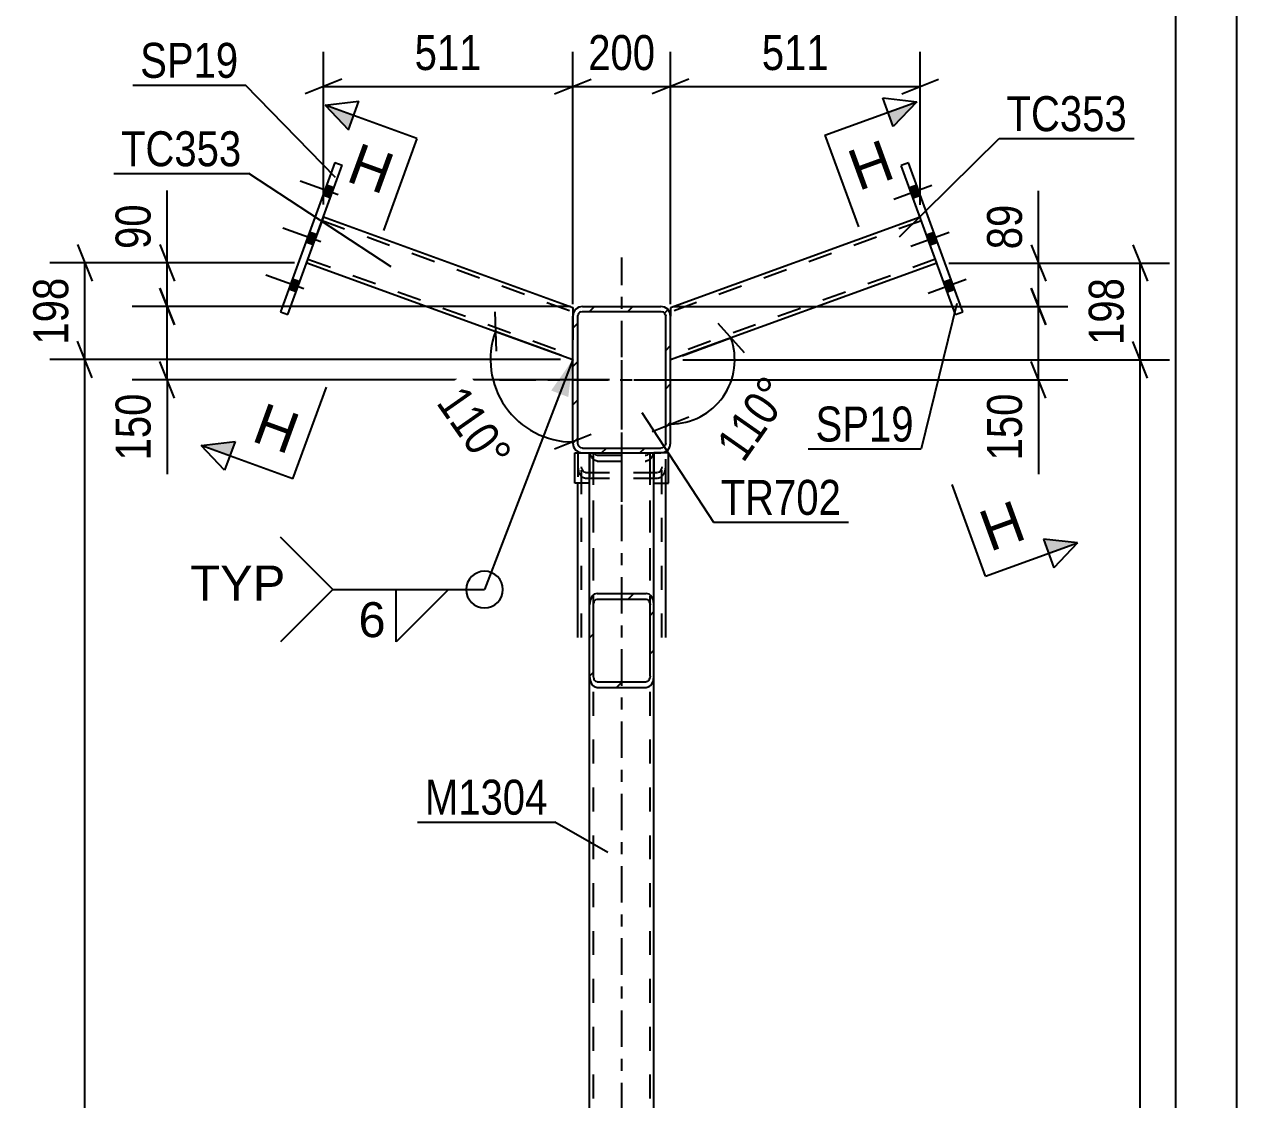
# Model space of a CAD drawing. Header units: millimetres. Extents: x -55 to 786, y -436 to 158.
# Drawn here: x 686.2 to 785.5, y -257.5 to -169.4 of the extents above; entities that cross this region are included whole.
import ezdxf

# ---------------------------------------------------------------- set-up
doc = ezdxf.new("R2010")
doc.units = ezdxf.units.MM
doc.linetypes.add('DXK_LINE_DOT2', pattern=[3.9198, 1.9599, -1.9599])
doc.linetypes.add('DXK_LINE_DOT3', pattern=[5.9187, 2.979, -0.9799, 0.9799, -0.9799])
doc.styles.add('Arial', font='ARIAL.TTF', dxfattribs={"height": 0.2})
doc.styles.add('Arial Narrow', font='ARIALN.TTF', dxfattribs={"height": 0.2})

# ---------------------------------------------------------------- blocks, each defined once
blk = doc.blocks.new('Unknown-761543994-1163')
at = {"color": 5, "linetype": 'Continuous'}
for p, q in [((785.505, -435.643), (785.505, 158.357)), ((780.505, -430.643), (780.505, 153.357))]:
    blk.add_line(p, q, dxfattribs=at)
blk = doc.blocks.new('Part-761543994-3518 - 3515')
at = {"linetype": 'Continuous'}
h = blk.add_hatch(dxfattribs=at)
h.set_pattern_fill('', scale=0.7, style=0, pattern_type=0)
h.set_pattern_definition([(45, (732.4957, -222.8014), (-1.57154, 1.57154), [])])
h.paths.add_polyline_path([(732.496, -216.963), (732.496, -222.801), (732.544, -223.159), (732.683, -223.462), (732.891, -223.665), (733.136, -223.736), (737.136, -223.736), (737.381, -223.665), (737.588, -223.462), (737.727, -223.159), (737.776, -222.801), (737.776, -216.963), (737.727, -216.605), (737.588, -216.302), (737.381, -216.1), (737.136, -216.028), (733.136, -216.028), (732.891, -216.1), (732.683, -216.302), (732.544, -216.605)])
h.paths.add_polyline_path([(732.909, -216.632), (733.013, -216.531), (733.136, -216.496), (737.136, -216.496), (737.258, -216.531), (737.362, -216.632), (737.431, -216.784), (737.456, -216.963), (737.456, -222.801), (737.431, -222.98), (737.362, -223.132), (737.258, -223.233), (737.136, -223.269), (733.136, -223.269), (733.013, -223.233), (732.909, -223.132), (732.84, -222.98), (732.816, -222.801), (732.816, -216.963), (732.84, -216.784)])
at = {"color": 2, "linetype": 'Continuous'}
for p, q in [((732.496, -216.963), (732.496, -204.521)), ((737.776, -216.963), (737.776, -204.521)), ((733.136, -216.028), (732.891, -216.1)), ((733.136, -216.028), (737.136, -216.028)), ((737.381, -216.1), (737.136, -216.028)), ((732.544, -216.605), (732.496, -216.963)), ((732.496, -222.801), (732.496, -216.963)), ((732.816, -216.963), (732.84, -216.784)), ((732.816, -222.801), (732.816, -216.963)), ((733.013, -216.531), (733.136, -216.496)), ((733.136, -216.496), (737.136, -216.496)), ((737.136, -216.496), (737.258, -216.531)), ((737.431, -216.784), (737.456, -216.963)), ((737.456, -222.801), (737.456, -216.963)), ((737.776, -216.963), (737.727, -216.605)), ((737.776, -222.801), (737.776, -216.963)), ((732.496, -222.801), (732.544, -223.159)), ((732.84, -222.98), (732.816, -222.801)), ((733.136, -223.269), (733.013, -223.233)), ((733.136, -223.269), (737.136, -223.269)), ((737.258, -223.233), (737.136, -223.269)), ((737.456, -222.801), (737.431, -222.98)), ((737.727, -223.159), (737.776, -222.801)), ((732.891, -223.665), (733.136, -223.736)), ((733.136, -223.736), (737.136, -223.736)), ((737.136, -223.736), (737.381, -223.665))]:
    blk.add_line(p, q, dxfattribs=at)
at = {"color": 7, "linetype": 'DXK_LINE_DOT2'}
for p, q in [((732.496, -204.521), (737.776, -204.521)), ((732.544, -204.605), (732.533, -204.521)), ((732.816, -222.801), (732.816, -204.521)), ((732.883, -204.521), (732.909, -204.578)), ((737.362, -204.578), (737.388, -204.521)), ((737.456, -222.801), (737.456, -204.521)), ((737.738, -204.521), (737.727, -204.605)), ((733.136, -205.182), (732.891, -205.111)), ((732.909, -204.578), (733.013, -204.679)), ((733.013, -204.679), (733.136, -204.715)), ((733.136, -204.715), (737.136, -204.715)), ((733.136, -205.182), (737.136, -205.182)), ((737.136, -204.715), (737.258, -204.679)), ((737.381, -205.111), (737.136, -205.182)), ((737.258, -204.679), (737.362, -204.578)), ((732.496, -222.801), (732.496, -216.963)), ((737.776, -222.801), (737.776, -216.963))]:
    blk.add_line(p, q, dxfattribs=at)
for centre, start, end in [((733.372, -204.41), 193.29492, 235.53358), ((736.899, -204.41), 304.46642, 346.70508)]:
    blk.add_arc(centre, 0.85, start, end, dxfattribs=at)
at = {"color": 2, "linetype": 'Continuous'}
for centre, radius, start, end in [((733.372, -216.801), 0.85, 124.46642, 166.70508), ((736.899, -216.801), 0.85, 13.29492, 55.53358), ((733.254, -216.882), 0.425, 124.46642, 166.70508), ((737.018, -216.882), 0.425, 13.29492, 55.53358), ((733.372, -222.963), 0.85, 193.29492, 235.53358), ((733.254, -222.882), 0.425, 193.29492, 235.53358), ((737.018, -222.882), 0.425, 304.46642, 346.70508), ((736.899, -222.963), 0.85, 304.46642, 346.70508)]:
    blk.add_arc(centre, radius, start, end, dxfattribs=at)
blk = doc.blocks.new('Bolt-761543994-3527 - 3515')
at = {"linetype": 'Continuous'}
for points in [[(711.271, -183.619), (711.572, -182.792), (710.97, -182.573), (710.669, -183.4)], [(711.271, -183.619), (711.572, -182.792), (710.97, -182.573), (710.669, -183.4)], [(711.271, -183.619), (711.572, -182.792), (710.97, -182.573), (710.669, -183.4)], [(709.869, -187.471), (710.17, -186.645), (709.568, -186.426), (709.267, -187.253)], [(709.869, -187.471), (710.17, -186.645), (709.568, -186.426), (709.267, -187.253)], [(708.466, -191.324), (708.767, -190.497), (708.166, -190.278), (707.865, -191.105)], [(708.466, -191.324), (708.767, -190.497), (708.166, -190.278), (707.865, -191.105)], [(708.466, -191.324), (708.767, -190.497), (708.166, -190.278), (707.865, -191.105)]]:
    blk.add_hatch(color=1, dxfattribs=at).paths.add_polyline_path(points)
at = {"color": 1, "linetype": 'Continuous'}
for p, q in [((711.91, -183.383), (708.79, -182.248)), ((711.91, -183.383), (708.79, -182.248)), ((711.91, -183.383), (708.79, -182.248)), ((711.572, -182.792), (710.97, -182.573)), ((711.572, -182.792), (710.97, -182.573)), ((711.572, -182.792), (710.97, -182.573)), ((711.271, -183.619), (710.669, -183.4)), ((711.271, -183.619), (710.669, -183.4)), ((711.271, -183.619), (710.669, -183.4)), ((710.508, -187.236), (707.388, -186.1)), ((710.508, -187.236), (707.388, -186.1)), ((710.17, -186.645), (709.568, -186.426)), ((710.17, -186.645), (709.568, -186.426)), ((709.869, -187.471), (709.267, -187.253)), ((709.869, -187.471), (709.267, -187.253)), ((709.105, -191.089), (705.986, -189.953)), ((709.105, -191.089), (705.986, -189.953)), ((709.105, -191.089), (705.986, -189.953)), ((708.767, -190.497), (708.166, -190.278)), ((708.767, -190.497), (708.166, -190.278)), ((708.767, -190.497), (708.166, -190.278)), ((708.466, -191.324), (707.865, -191.105)), ((708.466, -191.324), (707.865, -191.105)), ((708.466, -191.324), (707.865, -191.105))]:
    blk.add_line(p, q, dxfattribs=at)
blk = doc.blocks.new('Bolt-761543994-3528 - 3515')
at = {"linetype": 'Continuous'}
for points in [[(759.602, -183.423), (759.301, -182.596), (758.7, -182.815), (759.001, -183.642)], [(759.602, -183.423), (759.301, -182.596), (758.7, -182.815), (759.001, -183.642)], [(759.602, -183.423), (759.301, -182.596), (758.7, -182.815), (759.001, -183.642)], [(761.004, -187.276), (760.703, -186.449), (760.102, -186.668), (760.403, -187.495)], [(761.004, -187.276), (760.703, -186.449), (760.102, -186.668), (760.403, -187.495)], [(762.407, -191.129), (762.106, -190.302), (761.504, -190.52), (761.805, -191.347)], [(762.407, -191.129), (762.106, -190.302), (761.504, -190.52), (761.805, -191.347)], [(762.407, -191.129), (762.106, -190.302), (761.504, -190.52), (761.805, -191.347)]]:
    blk.add_hatch(color=1, dxfattribs=at).paths.add_polyline_path(points)
at = {"color": 1, "linetype": 'Continuous'}
for p, q in [((760.542, -182.613), (757.422, -183.748)), ((760.542, -182.613), (757.422, -183.748)), ((760.542, -182.613), (757.422, -183.748)), ((759.301, -182.596), (758.7, -182.815)), ((759.301, -182.596), (758.7, -182.815)), ((759.301, -182.596), (758.7, -182.815)), ((759.602, -183.423), (759.001, -183.642)), ((759.602, -183.423), (759.001, -183.642)), ((759.602, -183.423), (759.001, -183.642)), ((761.944, -186.466), (758.824, -187.601)), ((761.944, -186.466), (758.824, -187.601)), ((760.703, -186.449), (760.102, -186.668)), ((760.703, -186.449), (760.102, -186.668)), ((761.004, -187.276), (760.403, -187.495)), ((761.004, -187.276), (760.403, -187.495)), ((763.346, -190.318), (760.227, -191.454)), ((763.346, -190.318), (760.227, -191.454)), ((763.346, -190.318), (760.227, -191.454)), ((762.106, -190.302), (761.504, -190.52)), ((762.106, -190.302), (761.504, -190.52)), ((762.106, -190.302), (761.504, -190.52)), ((762.407, -191.129), (761.805, -191.347)), ((762.407, -191.129), (761.805, -191.347)), ((762.407, -191.129), (761.805, -191.347))]:
    blk.add_line(p, q, dxfattribs=at)
blk = doc.blocks.new('Part-761543994-3547 - 3515')
at = {"linetype": 'Continuous'}
h = blk.add_hatch(dxfattribs=at)
h.set_pattern_fill('', scale=0.7, style=0, pattern_type=0)
h.set_pattern_definition([(45, (731.1357, -203.7214), (-1.57154, 1.57154), [])])
h.paths.add_polyline_path([(731.136, -193.321), (731.136, -203.721), (731.197, -204.028), (731.37, -204.287), (731.63, -204.46), (731.936, -204.521), (738.336, -204.521), (738.642, -204.46), (738.901, -204.287), (739.075, -204.028), (739.136, -203.721), (739.136, -193.321), (739.075, -193.015), (738.901, -192.756), (738.642, -192.582), (738.336, -192.521), (731.936, -192.521), (731.63, -192.582), (731.37, -192.756), (731.197, -193.015)])
h.paths.add_polyline_path([(731.653, -193.039), (731.783, -192.952), (731.936, -192.921), (738.336, -192.921), (738.489, -192.952), (738.619, -193.039), (738.705, -193.168), (738.736, -193.321), (738.736, -203.721), (738.705, -203.874), (738.619, -204.004), (738.489, -204.091), (738.336, -204.121), (731.936, -204.121), (731.783, -204.091), (731.653, -204.004), (731.566, -203.874), (731.536, -203.721), (731.536, -193.321), (731.566, -193.168)])
at = {"color": 7, "linetype": 'DXK_LINE_DOT3'}
for p, q in [((735.136, -208.521), (735.136, -188.521)), ((725.136, -198.521), (745.136, -198.521))]:
    blk.add_line(p, q, dxfattribs=at)
at = {"color": 2, "linetype": 'Continuous'}
for p, q in [((731.936, -192.521), (731.63, -192.582)), ((731.936, -192.521), (738.336, -192.521)), ((738.642, -192.582), (738.336, -192.521)), ((731.197, -193.015), (731.136, -193.321)), ((731.136, -203.721), (731.136, -193.321)), ((731.536, -193.321), (731.566, -193.168)), ((731.536, -203.721), (731.536, -193.321)), ((731.783, -192.952), (731.936, -192.921)), ((731.936, -192.921), (738.336, -192.921)), ((738.336, -192.921), (738.489, -192.952)), ((738.705, -193.168), (738.736, -193.321)), ((738.736, -203.721), (738.736, -193.321)), ((739.136, -193.321), (739.075, -193.015)), ((739.136, -203.721), (739.136, -193.321)), ((731.136, -203.721), (731.197, -204.028)), ((731.566, -203.874), (731.536, -203.721)), ((731.63, -204.46), (731.936, -204.521)), ((731.936, -204.121), (731.783, -204.091)), ((731.936, -204.121), (738.336, -204.121)), ((731.936, -204.521), (738.336, -204.521)), ((738.489, -204.091), (738.336, -204.121)), ((738.336, -204.521), (738.642, -204.46)), ((738.736, -203.721), (738.705, -203.874)), ((739.075, -204.028), (739.136, -203.721))]:
    blk.add_line(p, q, dxfattribs=at)
for centre, radius, start, end in [((731.936, -193.321), 0.8, 112.5, 157.5), ((738.336, -193.321), 0.8, 22.5, 67.5), ((731.936, -193.321), 0.4, 112.5, 157.5), ((738.336, -193.321), 0.4, 22.5, 67.5), ((731.936, -203.721), 0.8, 202.5, 247.5), ((731.936, -203.721), 0.4, 202.5, 247.5), ((738.336, -203.721), 0.4, 292.5, 337.5), ((738.336, -203.721), 0.8, 292.5, 337.5)]:
    blk.add_arc(centre, radius, start, end, dxfattribs=at)
blk = doc.blocks.new('Part-761543994-3551 - 3515')
at = {"color": 2, "linetype": 'Continuous'}
for p, q in [((731.296, -204.521), (731.936, -204.521)), ((731.296, -206.983), (731.296, -204.521)), ((732.496, -206.983), (731.296, -206.983))]:
    blk.add_line(p, q, dxfattribs=at)
at = {"color": 7, "linetype": 'DXK_LINE_DOT2'}
for p, q in [((731.936, -204.521), (732.496, -204.521)), ((732.496, -204.521), (732.496, -206.983))]:
    blk.add_line(p, q, dxfattribs=at)
blk = doc.blocks.new('Part-761543994-3552 - 3515')
at = {"color": 7, "linetype": 'DXK_LINE_DOT2'}
for p, q in [((738.336, -204.521), (737.776, -204.521)), ((737.776, -204.521), (737.776, -206.983))]:
    blk.add_line(p, q, dxfattribs=at)
at = {"color": 2, "linetype": 'Continuous'}
for p, q in [((738.976, -204.521), (738.336, -204.521)), ((738.976, -206.983), (738.976, -204.521)), ((737.776, -206.983), (738.976, -206.983))]:
    blk.add_line(p, q, dxfattribs=at)
blk = doc.blocks.new('Part-761543994-3606 - 3515')
at = {"color": 2, "linetype": 'Continuous'}
for p, q in [((711.641, -180.731), (707.194, -192.947)), ((707.796, -193.166), (712.242, -180.95)), ((711.641, -180.731), (712.242, -180.95)), ((707.194, -192.947), (707.796, -193.166))]:
    blk.add_line(p, q, dxfattribs=at)
blk = doc.blocks.new('Part-761543994-3611 - 3515')
at = {"color": 2, "linetype": 'Continuous'}
for p, q in [((758.631, -180.754), (758.029, -180.973)), ((762.476, -193.189), (758.029, -180.973)), ((763.077, -192.97), (758.631, -180.754)), ((762.476, -193.189), (763.077, -192.97))]:
    blk.add_line(p, q, dxfattribs=at)
blk = doc.blocks.new('Part-761543994-3621 - 3515')
at = {"color": 2, "linetype": 'Continuous'}
for p, q in [((759.569, -185.202), (739.136, -192.639)), ((760.937, -188.961), (739.136, -196.896)), ((739.136, -192.639), (739.136, -193.32))]:
    blk.add_line(p, q, dxfattribs=at)
at = {"color": 7, "linetype": 'DXK_LINE_DOT2'}
for p, q in [((759.678, -185.503), (739.136, -192.979)), ((760.937, -188.961), (759.569, -185.202)), ((760.827, -188.66), (739.136, -196.555)), ((739.136, -192.639), (739.136, -192.838)), ((739.136, -196.896), (739.136, -193.32))]:
    blk.add_line(p, q, dxfattribs=at)
blk = doc.blocks.new('Part-761543994-3645 - 3515')
at = {"color": 7, "linetype": 'DXK_LINE_DOT2'}
for p, q in [((710.703, -185.179), (709.335, -188.937)), ((710.594, -185.479), (731.136, -192.956)), ((709.444, -188.637), (731.136, -196.532)), ((731.136, -193.297), (731.136, -196.872))]:
    blk.add_line(p, q, dxfattribs=at)
at = {"color": 2, "linetype": 'Continuous'}
for p, q in [((710.703, -185.179), (731.136, -192.616)), ((709.335, -188.937), (731.136, -196.872)), ((731.136, -192.616), (731.136, -193.297)), ((731.136, -193.297), (731.136, -193.321))]:
    blk.add_line(p, q, dxfattribs=at)
blk = doc.blocks.new('Part-761543994-3662 - 3515')
at = {"color": 7, "linetype": 'DXK_LINE_DOT3'}
blk.add_line((735.136, -330.121), (735.136, -194.521), dxfattribs=at)
at = {"color": 7, "linetype": 'DXK_LINE_DOT2'}
for p, q in [((732.496, -204.521), (737.776, -204.521)), ((732.496, -222.801), (732.496, -204.521)), ((732.816, -320.121), (732.816, -204.521)), ((737.456, -320.121), (737.456, -204.521)), ((737.776, -222.801), (737.776, -204.521)), ((732.496, -320.121), (732.496, -301.841)), ((737.776, -320.121), (737.776, -301.841)), ((737.776, -320.121), (732.496, -320.121))]:
    blk.add_line(p, q, dxfattribs=at)
at = {"color": 2, "linetype": 'Continuous'}
for p, q in [((732.496, -301.841), (732.496, -222.801)), ((737.776, -301.841), (737.776, -222.801))]:
    blk.add_line(p, q, dxfattribs=at)
blk = doc.blocks.new('Part-761543994-3664 - 3515')
at = {"color": 7, "linetype": 'DXK_LINE_DOT2'}
for p, q in [((731.536, -204.521), (738.736, -204.521)), ((731.536, -204.521), (731.536, -206.983)), ((731.856, -219.645), (731.856, -204.521)), ((738.416, -219.645), (738.416, -204.521)), ((738.736, -206.983), (738.736, -204.521)), ((731.536, -205.649), (731.584, -206.007)), ((731.88, -205.828), (731.856, -205.649)), ((731.931, -206.512), (732.176, -206.583)), ((732.176, -206.116), (732.053, -206.081)), ((732.176, -206.116), (738.096, -206.116)), ((738.218, -206.081), (738.096, -206.116)), ((738.096, -206.583), (738.341, -206.512)), ((738.416, -205.649), (738.391, -205.828)), ((738.687, -206.007), (738.736, -205.649)), ((732.176, -206.583), (738.096, -206.583))]:
    blk.add_line(p, q, dxfattribs=at)
at = {"color": 2, "linetype": 'Continuous'}
for p, q in [((731.536, -219.645), (731.536, -206.983)), ((738.736, -219.645), (738.736, -206.983))]:
    blk.add_line(p, q, dxfattribs=at)
at = {"color": 7, "linetype": 'DXK_LINE_DOT2'}
for centre, radius, start, end in [((732.412, -205.811), 0.85, 193.29492, 235.53358), ((732.294, -205.73), 0.425, 193.29492, 235.53358), ((737.978, -205.73), 0.425, 304.46642, 346.70508), ((737.859, -205.811), 0.85, 304.46642, 346.70508)]:
    blk.add_arc(centre, radius, start, end, dxfattribs=at)
blk = doc.blocks.new('StraightDimension-761543994-3820 - 3515')
at = {"color": 7, "linetype": 'Continuous'}
for p, q in [((731.136, -192.321), (731.136, -171.653)), ((739.136, -192.321), (739.136, -171.653)), ((729.636, -175.103), (732.636, -173.903)), ((731.136, -174.503), (739.136, -174.503)), ((740.636, -173.903), (737.636, -175.103))]:
    blk.add_line(p, q, dxfattribs=at)
at = {"color": 0}
blk.add_wipeout([(738.478, -173.753), (738.478, -169.553), (731.794, -169.553), (731.794, -173.753)], dxfattribs=at)
at = {"color": 3, "style": 'Arial Narrow'}
blk.add_text('200', height=2.8633, dxfattribs=at).set_placement((732.394, -173.153))
blk = doc.blocks.new('StraightDimension-761543994-3771 - 3515')
at = {"color": 7, "linetype": 'Continuous'}
for p, q in [((776.997, -187.461), (778.197, -190.461)), ((761.937, -188.961), (779.997, -188.961)), ((777.597, -196.896), (777.597, -188.961)), ((778.197, -198.396), (776.997, -195.396)), ((740.136, -196.896), (779.997, -196.896))]:
    blk.add_line(p, q, dxfattribs=at)
at = {"color": 0}
blk.add_wipeout([(776.847, -189.586), (772.647, -189.586), (772.647, -196.27), (776.847, -196.27)], dxfattribs=at)
at = {"color": 3, "style": 'Arial Narrow'}
blk.add_text('198', height=2.8633, rotation=90.00021, dxfattribs=at).set_placement((776.247, -195.67))
blk = doc.blocks.new('AngleDimension-761543994-3725 - 3515')
at = {"color": 7, "linetype": 'Continuous'}
for p, q in [((742.998, -193.893), (745.152, -196.302)), ((744.075, -195.098), (739.136, -196.896)), ((740.075, -196.554), (744.075, -195.098)), ((739.136, -202.152), (739.136, -196.896)), ((737.636, -202.752), (740.636, -201.552))]:
    blk.add_line(p, q, dxfattribs=at)
blk.add_arc((739.136, -196.896), 5.256, 270, 20.00005, dxfattribs=at)
at = {"color": 0}
blk.add_wipeout([(749.996, -199.442), (746.555, -197.033), (741.802, -203.821), (745.242, -206.23)], dxfattribs=at)
at = {"color": 3, "style": 'Arial Narrow'}
blk.add_text('110°', height=2.8633, rotation=54.99822, dxfattribs=at).set_placement((745.095, -205.394))
blk = doc.blocks.new('StraightDimension-761543994-3729 - 3515')
at = {"color": 7, "linetype": 'Continuous'}
for p, q in [((697.899, -188.937), (697.899, -183.031)), ((697.899, -188.937), (697.899, -183.031)), ((697.299, -187.437), (698.499, -190.437)), ((708.335, -188.937), (695.049, -188.937)), ((697.899, -192.521), (697.899, -188.937)), ((698.499, -194.021), (697.299, -191.021)), ((730.936, -192.521), (695.049, -192.521))]:
    blk.add_line(p, q, dxfattribs=at)
at = {"color": 0}
blk.add_wipeout([(697.149, -183.556), (692.949, -183.556), (692.949, -188.412), (697.149, -188.412)], dxfattribs=at)
at = {"color": 3, "style": 'Arial Narrow'}
blk.add_text('90', height=2.8633, rotation=90.00021, dxfattribs=at).set_placement((696.549, -187.812))
blk = doc.blocks.new('StraightDimension-761543994-3938 - 3515')
at = {"color": 7, "linetype": 'Continuous'}
for p, q in [((690.556, -187.437), (691.756, -190.437)), ((708.335, -188.937), (688.306, -188.937)), ((691.156, -196.872), (691.156, -188.937)), ((691.756, -198.372), (690.556, -195.372)), ((730.136, -196.872), (688.306, -196.872))]:
    blk.add_line(p, q, dxfattribs=at)
at = {"color": 0}
blk.add_wipeout([(690.406, -189.563), (686.206, -189.563), (686.206, -196.247), (690.406, -196.247)], dxfattribs=at)
at = {"color": 3, "style": 'Arial Narrow'}
blk.add_text('198', height=2.8633, rotation=90.00021, dxfattribs=at).set_placement((689.806, -195.647))
blk = doc.blocks.new('StraightDimension-761543994-3746 - 3515')
at = {"color": 7, "linetype": 'Continuous'}
for p, q in [((697.299, -191.021), (698.499, -194.021)), ((730.936, -192.521), (695.049, -192.521)), ((697.899, -198.521), (697.899, -192.521)), ((698.499, -200.021), (697.299, -197.021)), ((734.136, -198.521), (695.049, -198.521)), ((697.899, -198.521), (697.899, -206.256)), ((697.899, -198.521), (697.899, -206.256))]:
    blk.add_line(p, q, dxfattribs=at)
at = {"color": 0}
blk.add_wipeout([(697.149, -199.046), (692.949, -199.046), (692.949, -205.731), (697.149, -205.731)], dxfattribs=at)
at = {"color": 3, "style": 'Arial Narrow'}
blk.add_text('150', height=2.8633, rotation=90.00021, dxfattribs=at).set_placement((696.549, -205.131))
blk = doc.blocks.new('StraightDimension-761543994-3679 - 3515')
at = {"color": 7, "linetype": 'Continuous'}
for p, q in [((768.668, -191.021), (769.868, -194.021)), ((739.336, -192.521), (771.668, -192.521)), ((769.268, -198.521), (769.268, -192.521)), ((769.868, -200.021), (768.668, -197.021)), ((736.136, -198.521), (771.668, -198.521)), ((769.268, -198.521), (769.268, -206.256)), ((769.268, -198.521), (769.268, -206.256))]:
    blk.add_line(p, q, dxfattribs=at)
at = {"color": 0}
blk.add_wipeout([(768.518, -199.046), (764.318, -199.046), (764.318, -205.731), (768.518, -205.731)], dxfattribs=at)
at = {"color": 3, "style": 'Arial Narrow'}
blk.add_text('150', height=2.8633, rotation=90.00021, dxfattribs=at).set_placement((767.918, -205.131))
blk = doc.blocks.new('StraightDimension-761543994-3703 - 3515')
at = {"color": 7, "linetype": 'Continuous'}
for p, q in [((769.268, -188.961), (769.268, -183.054)), ((769.268, -188.961), (769.268, -183.054)), ((768.668, -187.461), (769.868, -190.461)), ((761.937, -188.961), (771.668, -188.961)), ((769.268, -192.521), (769.268, -188.961)), ((769.868, -194.021), (768.668, -191.021)), ((739.336, -192.521), (771.668, -192.521))]:
    blk.add_line(p, q, dxfattribs=at)
at = {"color": 0}
blk.add_wipeout([(768.518, -183.579), (764.318, -183.579), (764.318, -188.436), (768.518, -188.436)], dxfattribs=at)
at = {"color": 3, "style": 'Arial Narrow'}
blk.add_text('89', height=2.8633, rotation=90.00021, dxfattribs=at).set_placement((767.918, -187.836))
blk = doc.blocks.new('AngleDimension-761543994-3721 - 3515')
at = {"color": 7, "linetype": 'Continuous'}
for p, q in [((724.745, -192.95), (724.847, -196.179)), ((730.196, -196.53), (724.796, -194.565)), ((724.796, -194.565), (731.136, -196.872)), ((731.136, -203.619), (731.136, -196.872)), ((732.636, -203.019), (729.636, -204.219))]:
    blk.add_line(p, q, dxfattribs=at)
blk.add_arc((731.136, -196.872), 6.747, 159.99998, 270, dxfattribs=at)
at = {"color": 0}
blk.add_wipeout([(723.808, -207.061), (727.249, -204.652), (722.495, -197.864), (719.055, -200.273)], dxfattribs=at)
at = {"color": 3, "style": 'Arial Narrow'}
blk.add_text('110°', height=2.8633, rotation=-54.99822, dxfattribs=at).set_placement((719.89, -200.42))
blk = doc.blocks.new('StraightDimension-761543994-3840 - 3515')
at = {"color": 7, "linetype": 'Continuous'}
for p, q in [((739.136, -192.321), (739.136, -171.653)), ((759.569, -184.202), (759.569, -171.653)), ((740.636, -173.903), (737.636, -175.103)), ((739.136, -174.503), (759.569, -174.503)), ((758.069, -175.103), (761.069, -173.903))]:
    blk.add_line(p, q, dxfattribs=at)
at = {"color": 0}
blk.add_wipeout([(752.694, -173.753), (752.694, -169.553), (746.01, -169.553), (746.01, -173.753)], dxfattribs=at)
at = {"color": 3, "style": 'Arial Narrow'}
blk.add_text('511', height=2.8633, dxfattribs=at).set_placement((746.61, -173.153))
blk = doc.blocks.new('StraightDimension-761543994-3791 - 3515')
at = {"color": 7, "linetype": 'Continuous'}
for p, q in [((778.197, -198.396), (776.997, -195.396)), ((740.136, -196.896), (779.997, -196.896)), ((777.597, -327.409), (777.597, -196.896)), ((776.997, -325.909), (778.197, -328.909)), ((751.412, -327.409), (779.997, -327.409))]:
    blk.add_line(p, q, dxfattribs=at)
at = {"color": 0}
blk.add_wipeout([(776.847, -257.896), (772.647, -257.896), (772.647, -266.409), (776.847, -266.409)], dxfattribs=at)
at = {"color": 3, "style": 'Arial Narrow'}
blk.add_text('3263', height=2.8633, rotation=90.00021, dxfattribs=at).set_placement((776.247, -265.809))
blk = doc.blocks.new('StraightDimension-761543994-3830 - 3515')
at = {"color": 7, "linetype": 'Continuous'}
for p, q in [((710.703, -184.179), (710.703, -171.653)), ((731.136, -192.321), (731.136, -171.653)), ((712.203, -173.903), (709.203, -175.103)), ((710.703, -174.503), (731.136, -174.503)), ((729.636, -175.103), (732.636, -173.903))]:
    blk.add_line(p, q, dxfattribs=at)
at = {"color": 0}
blk.add_wipeout([(724.262, -173.753), (724.262, -169.553), (717.577, -169.553), (717.577, -173.753)], dxfattribs=at)
at = {"color": 3, "style": 'Arial Narrow'}
blk.add_text('511', height=2.8633, dxfattribs=at).set_placement((718.177, -173.153))
blk = doc.blocks.new('StraightDimension-761543994-3908 - 3515')
at = {"color": 7, "linetype": 'Continuous'}
for p, q in [((691.756, -198.372), (690.556, -195.372)), ((730.136, -196.872), (688.306, -196.872)), ((691.156, -327.386), (691.156, -196.872)), ((690.556, -325.886), (691.756, -328.886)), ((718.859, -327.386), (688.306, -327.386))]:
    blk.add_line(p, q, dxfattribs=at)
at = {"color": 0}
blk.add_wipeout([(690.406, -257.873), (686.206, -257.873), (686.206, -266.385), (690.406, -266.385)], dxfattribs=at)
at = {"color": 3, "style": 'Arial Narrow'}
blk.add_text('3263', height=2.8633, rotation=90.00021, dxfattribs=at).set_placement((689.806, -265.785))
blk = doc.blocks.new('Mark-761543994-3602 - 3515')
at = {"color": 30, "linetype": 'Continuous'}
for p in [(695.1, -174.392), (711.694, -181.944)]:
    blk.add_line(p, (704.339, -174.392), dxfattribs=at)
at = {"color": 0}
blk.add_wipeout([(703.739, -173.792), (703.739, -170.792), (695.7, -170.792), (695.7, -173.792)], dxfattribs=at)
blk.add_wipeout([(703.739, -173.792), (703.739, -170.792), (695.7, -170.792), (695.7, -173.792)], dxfattribs=at)
at = {"color": 3, "style": 'Arial Narrow'}
blk.add_text('SP19', height=2.8633, dxfattribs=at).set_placement((695.7, -173.792))
blk = doc.blocks.new('Mark-761543994-3543 - 3515')
at = {"color": 30, "linetype": 'Continuous'}
for p, q in [((736.774, -201.217), (742.64, -210.192)), ((742.64, -210.192), (753.704, -210.192))]:
    blk.add_line(p, q, dxfattribs=at)
at = {"color": 0}
blk.add_wipeout([(753.104, -209.592), (753.104, -206.592), (743.24, -206.592), (743.24, -209.592)], dxfattribs=at)
blk.add_wipeout([(753.104, -209.592), (753.104, -206.592), (743.24, -206.592), (743.24, -209.592)], dxfattribs=at)
at = {"color": 3, "style": 'Arial Narrow'}
blk.add_text('TR702', height=2.8633, dxfattribs=at).set_placement((743.24, -209.592))
blk = doc.blocks.new('WeldMark-761543994-3977 - 3515')
at = {"linetype": 'Continuous'}
blk.add_hatch(color=30, dxfattribs=at).paths.add_polyline_path([(729.36, -199.404), (731.136, -196.872), (730.76, -199.942)])
at = {"color": 30, "linetype": 'Continuous'}
for p in [(731.136, -196.872), (711.477, -215.71)]:
    blk.add_line(p, (723.901, -215.71), dxfattribs=at)
at = {"color": 3, "linetype": 'Continuous'}
for p, q in [((711.477, -215.71), (707.192, -211.424)), ((711.477, -215.71), (707.192, -219.996)), ((716.658, -215.71), (720.944, -215.71)), ((720.944, -215.71), (716.658, -219.996)), ((716.658, -219.996), (716.658, -215.71))]:
    blk.add_line(p, q, dxfattribs=at)
for start, end in [(90, 270), (270, 90)]:
    blk.add_arc((723.901, -215.71), 1.5, start, end, dxfattribs=at)
at = {"color": 0}
blk.add_wipeout([(716.001, -219.81), (716.001, -216.41), (713.377, -216.41), (713.377, -219.81)], dxfattribs=at)
at = {"color": 3, "style": 'Arial'}
blk.add_text('6', height=2.865, dxfattribs=at).set_placement((713.577, -219.61))
at = {"color": 0, "linetype": 'Continuous'}
blk.add_wipeout([(707.577, -216.61), (707.577, -213.61), (699.802, -213.61), (699.802, -216.61)], dxfattribs=at)
blk.add_wipeout([(707.577, -216.61), (707.577, -213.61), (699.802, -213.61), (699.802, -216.61)], dxfattribs=at)
at = {"color": 3, "linetype": 'Continuous', "style": 'Arial'}
blk.add_text('TYP', height=2.8652, dxfattribs=at).set_placement((699.802, -216.61))
blk = doc.blocks.new('Mark-761543994-3607 - 3515')
at = {"color": 30, "linetype": 'Continuous'}
for p in [(762.594, -192.282), (750.412, -204.183)]:
    blk.add_line(p, (759.651, -204.183), dxfattribs=at)
at = {"color": 0}
blk.add_wipeout([(759.051, -203.583), (759.051, -200.583), (751.012, -200.583), (751.012, -203.583)], dxfattribs=at)
blk.add_wipeout([(759.051, -203.583), (759.051, -200.583), (751.012, -200.583), (751.012, -203.583)], dxfattribs=at)
at = {"color": 3, "style": 'Arial Narrow'}
blk.add_text('SP19', height=2.8633, dxfattribs=at).set_placement((751.012, -203.583))
blk = doc.blocks.new('Mark-761543994-3617 - 3515')
at = {"color": 30, "linetype": 'Continuous'}
for p, q in [((757.895, -186.828), (766.049, -178.76)), ((766.049, -178.76), (777.113, -178.76))]:
    blk.add_line(p, q, dxfattribs=at)
at = {"color": 0}
blk.add_wipeout([(776.513, -178.16), (776.513, -175.16), (766.649, -175.16), (766.649, -178.16)], dxfattribs=at)
blk.add_wipeout([(776.513, -178.16), (776.513, -175.16), (766.649, -175.16), (766.649, -178.16)], dxfattribs=at)
at = {"color": 3, "style": 'Arial Narrow'}
blk.add_text('TC353', height=2.8633, dxfattribs=at).set_placement((766.649, -178.16))
blk = doc.blocks.new('SectionMark-761543994-3975 - 3515')
at = {"linetype": 'Continuous'}
for points in [[(757.377, -177.787), (756.949, -176.612), (759.299, -175.757)], [(770.101, -212.746), (769.673, -211.571), (772.45, -211.89)]]:
    blk.add_hatch(color=6, dxfattribs=at).paths.add_polyline_path(points)
at = {"color": 6, "linetype": 'Continuous'}
for p, q in [((757.377, -177.787), (756.522, -175.438)), ((756.522, -175.438), (759.299, -175.757)), ((759.299, -175.757), (757.377, -177.787)), ((772.45, -211.89), (769.673, -211.571)), ((769.673, -211.571), (770.528, -213.92)), ((772.45, -211.89), (770.528, -213.92))]:
    blk.add_line(p, q, dxfattribs=at)
at = {"color": 0, "linetype": 'Continuous'}
for points in [[(757.683, -181.932), (756.486, -178.643), (753.319, -179.796), (754.516, -183.085)], [(768.441, -211.487), (767.243, -208.198), (764.076, -209.351), (765.274, -212.64)]]:
    blk.add_wipeout(points, dxfattribs=at)
at = {"color": 6, "linetype": 'Continuous'}
for p, q in [((751.781, -178.493), (759.299, -175.757)), ((751.781, -178.493), (754.517, -186.011)), ((764.933, -214.627), (762.196, -207.109)), ((764.933, -214.627), (772.45, -211.89))]:
    blk.add_line(p, q, dxfattribs=at)
at = {"color": 3, "linetype": 'Continuous', "style": 'Arial'}
for p in [(754.516, -183.085), (765.274, -212.64)]:
    blk.add_text('H', height=3.343, rotation=20.00196, dxfattribs=at).set_placement(p)
blk = doc.blocks.new('Mark-761543994-3641 - 3515')
at = {"color": 30, "linetype": 'Continuous'}
for p in [(693.529, -181.635), (716.26, -189.264)]:
    blk.add_line(p, (704.593, -181.635), dxfattribs=at)
at = {"color": 0}
blk.add_wipeout([(703.993, -181.035), (703.993, -178.035), (694.129, -178.035), (694.129, -181.035)], dxfattribs=at)
blk.add_wipeout([(703.993, -181.035), (703.993, -178.035), (694.129, -178.035), (694.129, -181.035)], dxfattribs=at)
at = {"color": 3, "style": 'Arial Narrow'}
blk.add_text('TC353', height=2.8633, dxfattribs=at).set_placement((694.129, -181.035))
blk = doc.blocks.new('Mark-761543994-3658 - 3515')
at = {"color": 30, "linetype": 'Continuous'}
for p in [(718.417, -234.751), (733.999, -237.251)]:
    blk.add_line(p, (729.669, -234.751), dxfattribs=at)
at = {"color": 0}
blk.add_wipeout([(729.069, -234.151), (729.069, -231.151), (719.017, -231.151), (719.017, -234.151)], dxfattribs=at)
blk.add_wipeout([(729.069, -234.151), (729.069, -231.151), (719.017, -231.151), (719.017, -234.151)], dxfattribs=at)
at = {"color": 3, "style": 'Arial Narrow'}
blk.add_text('M1304', height=2.8633, dxfattribs=at).set_placement((719.017, -234.151))
blk = doc.blocks.new('SectionMark-761543994-3969 - 3515')
at = {"linetype": 'Continuous'}
for points in [[(713.188, -176.888), (712.761, -178.063), (710.839, -176.033)], [(703.473, -203.581), (703.045, -204.756), (700.696, -203.901)]]:
    blk.add_hatch(color=6, dxfattribs=at).paths.add_polyline_path(points)
at = {"color": 6, "linetype": 'Continuous'}
for p, q in [((710.839, -176.033), (713.616, -175.714)), ((712.761, -178.063), (713.616, -175.714)), ((710.839, -176.033), (712.761, -178.063)), ((700.696, -203.901), (703.473, -203.581)), ((702.618, -205.93), (700.696, -203.901)), ((703.473, -203.581), (702.618, -205.93))]:
    blk.add_line(p, q, dxfattribs=at)
at = {"color": 0, "linetype": 'Continuous'}
for points in [[(715.621, -183.361), (716.819, -180.072), (713.652, -178.919), (712.455, -182.208)], [(707.873, -204.651), (709.07, -201.362), (705.903, -200.209), (704.706, -203.498)]]:
    blk.add_wipeout(points, dxfattribs=at)
at = {"color": 6, "linetype": 'Continuous'}
for p, q in [((718.357, -178.769), (710.839, -176.033)), ((718.357, -178.769), (715.621, -186.287)), ((708.214, -206.637), (710.95, -199.119)), ((708.214, -206.637), (700.696, -203.901))]:
    blk.add_line(p, q, dxfattribs=at)
at = {"color": 3, "linetype": 'Continuous', "style": 'Arial'}
for p in [(712.455, -182.208), (704.706, -203.498)]:
    blk.add_text('H', height=3.343, rotation=-20.00196, dxfattribs=at).set_placement(p)

msp = doc.modelspace()

# ---------------------------------------------------------------- block references
for name in ['Unknown-761543994-1163', 'Part-761543994-3606 - 3515', 'Part-761543994-3611 - 3515', 'Bolt-761543994-3527 - 3515', 'Bolt-761543994-3528 - 3515', 'Part-761543994-3645 - 3515', 'Part-761543994-3621 - 3515', 'Part-761543994-3547 - 3515', 'Part-761543994-3662 - 3515', 'Part-761543994-3551 - 3515', 'Part-761543994-3664 - 3515', 'Part-761543994-3518 - 3515', 'Part-761543994-3552 - 3515']:
    msp.add_blockref(name, (0, 0))

# ---------------------------------------------------------------- next in the draw order: block references
msp.add_blockref('StraightDimension-761543994-3820 - 3515', (0, 0))

# ---------------------------------------------------------------- next in the draw order: block references
for name in ['StraightDimension-761543994-3729 - 3515', 'StraightDimension-761543994-3771 - 3515']:
    msp.add_blockref(name, (0, 0))

# ---------------------------------------------------------------- next in the draw order: block references
for name in ['StraightDimension-761543994-3938 - 3515', 'AngleDimension-761543994-3725 - 3515']:
    msp.add_blockref(name, (0, 0))

# ---------------------------------------------------------------- next in the draw order: block references
for name in ['StraightDimension-761543994-3746 - 3515', 'StraightDimension-761543994-3679 - 3515']:
    msp.add_blockref(name, (0, 0))

# ---------------------------------------------------------------- next in the draw order: block references
for name in ['StraightDimension-761543994-3830 - 3515', 'StraightDimension-761543994-3703 - 3515', 'AngleDimension-761543994-3721 - 3515', 'StraightDimension-761543994-3791 - 3515']:
    msp.add_blockref(name, (0, 0))

# ---------------------------------------------------------------- next in the draw order: block references
for name in ['StraightDimension-761543994-3840 - 3515', 'Mark-761543994-3602 - 3515', 'StraightDimension-761543994-3908 - 3515', 'Mark-761543994-3543 - 3515']:
    msp.add_blockref(name, (0, 0))

# ---------------------------------------------------------------- next in the draw order: block references
for name in ['Mark-761543994-3617 - 3515', 'Mark-761543994-3641 - 3515', 'Mark-761543994-3607 - 3515', 'WeldMark-761543994-3977 - 3515', 'Mark-761543994-3658 - 3515']:
    msp.add_blockref(name, (0, 0))

# ---------------------------------------------------------------- next in the draw order: block references
for name in ['SectionMark-761543994-3969 - 3515', 'SectionMark-761543994-3975 - 3515']:
    msp.add_blockref(name, (0, 0))

doc.saveas('drawing.dxf')
